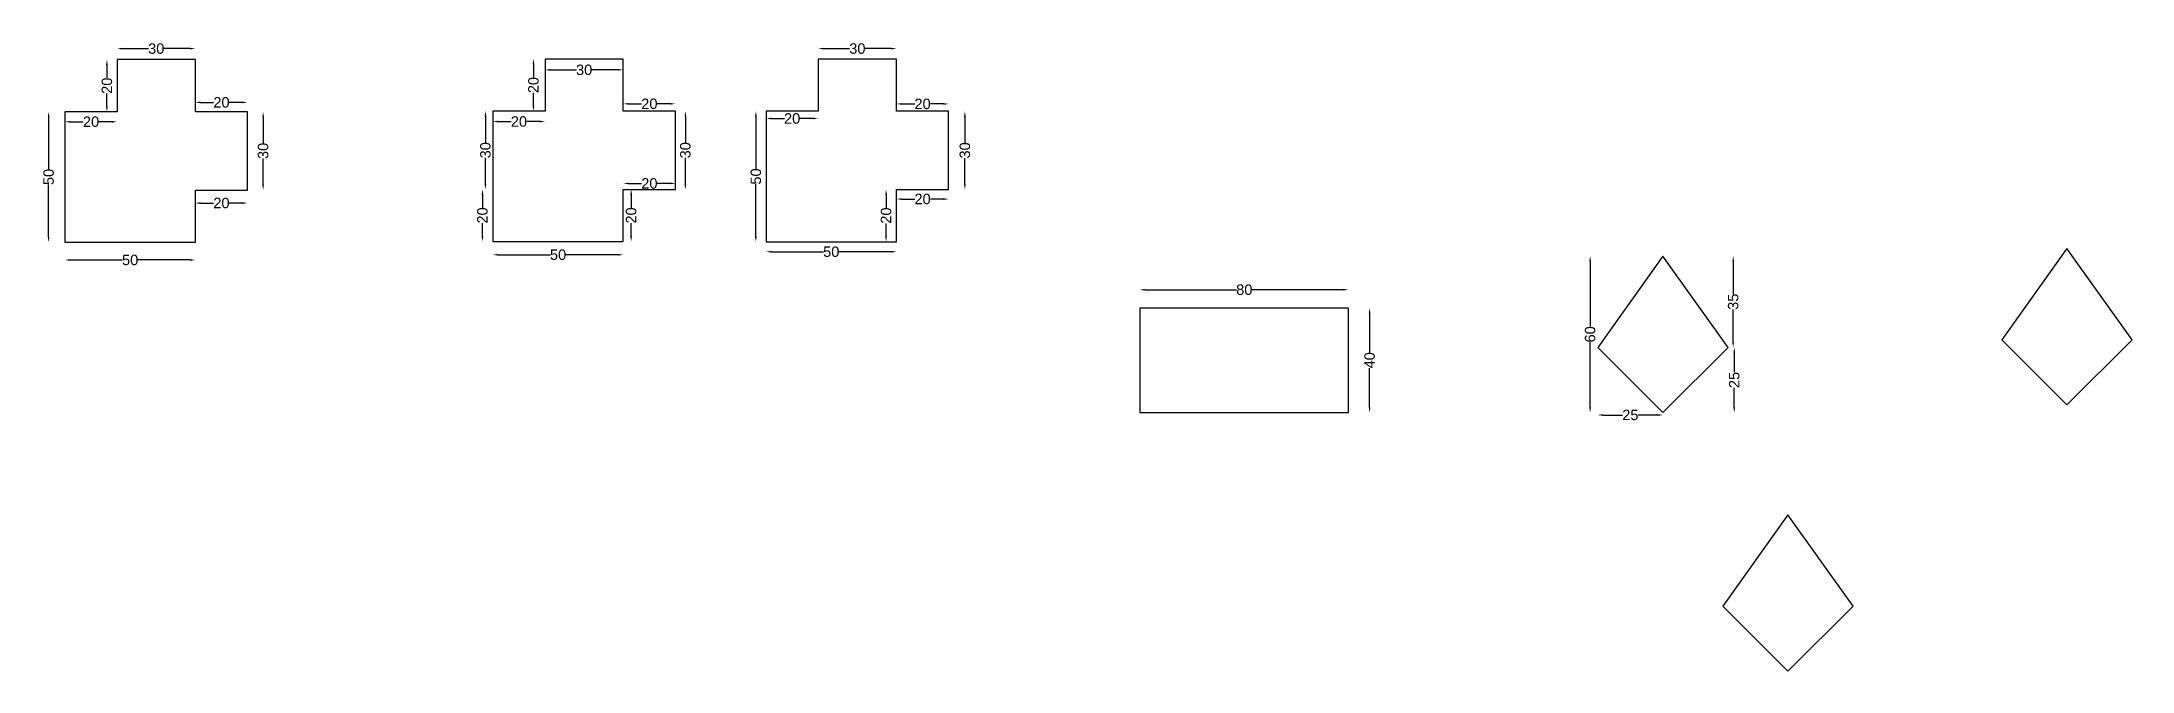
# Model space of a CAD drawing. Header units: inches. Extents: x 110 to 911, y -1 to 241.
import ezdxf

# ---------------------------------------------------------------- set-up
doc = ezdxf.new("R2010")
doc.units = ezdxf.units.IN
doc.header["$MEASUREMENT"] = 0
doc.styles.get("Standard").update_dxf_attribs({"font": 'arial.ttf'})
doc.dimstyles.get("Standard").update_dxf_attribs({"dimtxt": 4, "dimasz": 2, "dimexe": 0.18, "dimexo": 0.0625, "dimgap": 0.09, "dimtad": 0, "dimtoh": 1, "dimdec": 1, "dimdsep": 46, "dimtxsty": 'Standard', "dimcen": 2, "dimse1": 1, "dimse2": 1, "dimadec": 0, "dimazin": 0, "dimtfac": 1, "dimtdec": 1, "dimtofl": 0, "dimtmove": 0, "dimatfit": 3, "dimfxl": 1, "dimtolj": 1, "dimtzin": 0, "dimarcsym": 0})

# ---------------------------------------------------------------- blocks, each defined once
blk = doc.blocks.new('*D1')
at = {"color": 0, "lineweight": -2, "transparency": 16777216}
for p, q in [((758.5, 121.51), (758.5, 114.01)), ((758.5, 100.51), (758.5, 108))]:
    blk.add_line(p, q, dxfattribs=at)
at = {"color": 0, "transparency": 16777216}
for points in [[(758.17, 121.51), (758.83, 121.51), (758.5, 123.51)], [(758.17, 100.51), (758.83, 100.51), (758.5, 98.51)]]:
    blk.add_solid(points, dxfattribs=at)
at = {"layer": 'Defpoints', "color": 0, "transparency": 16777216}
for p in [(756.18, 123.51), (731.18, 98.51), (758.5, 98.51)]:
    blk.add_point(p, dxfattribs=at)
at = {"color": 0, "transparency": 16777216, "insert": (758.5, 111.01), "char_height": 4, "attachment_point": 5, "rotation": 90}
blk.add_mtext('\\A1;25', dxfattribs=at)
blk = doc.blocks.new('*D2')
at = {"color": 0, "lineweight": -2, "transparency": 16777216}
for p, q in [((758.09, 156.51), (758.09, 143.98)), ((758.09, 125.51), (758.09, 138.04))]:
    blk.add_line(p, q, dxfattribs=at)
at = {"color": 0, "transparency": 16777216}
for points in [[(757.76, 156.51), (758.42, 156.51), (758.09, 158.51)], [(757.76, 125.51), (758.42, 125.51), (758.09, 123.51)]]:
    blk.add_solid(points, dxfattribs=at)
at = {"layer": 'Defpoints', "color": 0, "transparency": 16777216}
for p in [(731.18, 158.51), (756.18, 123.51), (758.09, 123.51)]:
    blk.add_point(p, dxfattribs=at)
at = {"color": 0, "transparency": 16777216, "insert": (758.09, 141.01), "char_height": 4, "attachment_point": 5, "rotation": 90}
blk.add_mtext('\\A1;35', dxfattribs=at)
blk = doc.blocks.new('*D3')
at = {"color": 0, "lineweight": -2, "transparency": 16777216}
for p, q in [((708.18, 97.57), (715.67, 97.57)), ((729.18, 97.57), (721.68, 97.57))]:
    blk.add_line(p, q, dxfattribs=at)
at = {"color": 0, "transparency": 16777216}
for points in [[(708.18, 97.9), (708.18, 97.23), (706.18, 97.57)], [(729.18, 97.9), (729.18, 97.23), (731.18, 97.57)]]:
    blk.add_solid(points, dxfattribs=at)
at = {"layer": 'Defpoints', "color": 0, "transparency": 16777216}
for p in [(706.18, 123.51), (706.18, 97.57), (731.18, 98.51)]:
    blk.add_point(p, dxfattribs=at)
at = {"color": 0, "transparency": 16777216, "insert": (718.68, 97.57), "char_height": 4, "attachment_point": 5}
blk.add_mtext('\\A1;25', dxfattribs=at)
blk = doc.blocks.new('*D4')
at = {"color": 0, "lineweight": -2, "transparency": 16777216}
for p, q in [((703.25, 156.51), (703.25, 131.47)), ((703.25, 100.51), (703.25, 125.55))]:
    blk.add_line(p, q, dxfattribs=at)
at = {"color": 0, "transparency": 16777216}
for points in [[(702.92, 156.51), (703.59, 156.51), (703.25, 158.51)], [(702.92, 100.51), (703.59, 100.51), (703.25, 98.51)]]:
    blk.add_solid(points, dxfattribs=at)
at = {"layer": 'Defpoints', "color": 0, "transparency": 16777216}
for p in [(731.18, 158.51), (703.25, 98.51), (731.18, 98.51)]:
    blk.add_point(p, dxfattribs=at)
at = {"color": 0, "transparency": 16777216, "insert": (703.25, 128.51), "char_height": 4, "attachment_point": 5, "rotation": 90}
blk.add_mtext('\\A1;60', dxfattribs=at)
blk = doc.blocks.new('*D5')
at = {"color": 0, "lineweight": -2, "transparency": 16777216}
for p, q in [((618.72, 136.55), (618.72, 121.58)), ((618.72, 100.55), (618.72, 115.52))]:
    blk.add_line(p, q, dxfattribs=at)
at = {"color": 0, "transparency": 16777216}
for points in [[(618.39, 136.55), (619.05, 136.55), (618.72, 138.55)], [(618.39, 100.55), (619.05, 100.55), (618.72, 98.55)]]:
    blk.add_solid(points, dxfattribs=at)
at = {"layer": 'Defpoints', "color": 0, "transparency": 16777216}
for p in [(610.68, 138.55), (618.72, 138.55), (610.68, 98.55)]:
    blk.add_point(p, dxfattribs=at)
at = {"color": 0, "transparency": 16777216, "insert": (618.72, 118.55), "char_height": 4, "attachment_point": 5, "rotation": 90}
blk.add_mtext('\\A1;40', dxfattribs=at)
blk = doc.blocks.new('*D6')
at = {"color": 0, "lineweight": -2, "transparency": 16777216}
for p, q in [((532.68, 145.62), (567.73, 145.62)), ((608.68, 145.62), (573.63, 145.62))]:
    blk.add_line(p, q, dxfattribs=at)
at = {"color": 0, "transparency": 16777216}
for points in [[(532.68, 145.95), (532.68, 145.29), (530.68, 145.62)], [(608.68, 145.95), (608.68, 145.29), (610.68, 145.62)]]:
    blk.add_solid(points, dxfattribs=at)
at = {"layer": 'Defpoints', "color": 0, "transparency": 16777216}
for p in [(530.68, 145.62), (530.68, 138.55), (610.68, 138.55)]:
    blk.add_point(p, dxfattribs=at)
at = {"color": 0, "transparency": 16777216, "insert": (570.68, 145.62), "char_height": 4, "attachment_point": 5}
blk.add_mtext('\\A1;80', dxfattribs=at)
blk = doc.blocks.new('*D7')
at = {"color": 0, "lineweight": -2, "transparency": 16777216}
for p, q in [((284.63, 159.04), (304.68, 159.04)), ((330.63, 159.04), (310.58, 159.04))]:
    blk.add_line(p, q, dxfattribs=at)
at = {"color": 0, "transparency": 16777216}
for points in [[(284.63, 159.38), (284.63, 158.71), (282.63, 159.04)], [(330.63, 159.38), (330.63, 158.71), (332.63, 159.04)]]:
    blk.add_solid(points, dxfattribs=at)
at = {"layer": 'Defpoints', "color": 0, "transparency": 16777216}
for p in [(282.63, 164.12), (332.63, 164.12), (332.63, 159.04)]:
    blk.add_point(p, dxfattribs=at)
at = {"color": 0, "transparency": 16777216, "insert": (307.63, 159.04), "char_height": 4, "attachment_point": 5}
blk.add_mtext('\\A1;50', dxfattribs=at)
blk = doc.blocks.new('*D8')
at = {"color": 0, "lineweight": -2, "transparency": 16777216}
for p, q in [((335.65, 182.12), (335.65, 177.1)), ((335.65, 166.12), (335.65, 171.14))]:
    blk.add_line(p, q, dxfattribs=at)
at = {"color": 0, "transparency": 16777216}
for points in [[(335.32, 182.12), (335.98, 182.12), (335.65, 184.12)], [(335.32, 166.12), (335.98, 166.12), (335.65, 164.12)]]:
    blk.add_solid(points, dxfattribs=at)
at = {"layer": 'Defpoints', "color": 0, "transparency": 16777216}
for p in [(332.63, 184.12), (335.65, 184.12), (332.63, 164.12)]:
    blk.add_point(p, dxfattribs=at)
at = {"color": 0, "transparency": 16777216, "insert": (335.65, 174.12), "char_height": 4, "attachment_point": 5, "rotation": 90}
blk.add_mtext('\\A1;20', dxfattribs=at)
blk = doc.blocks.new('*D9')
at = {"color": 0, "lineweight": -2, "transparency": 16777216}
for p, q in [((334.63, 186.39), (339.64, 186.39)), ((350.63, 186.39), (345.61, 186.39))]:
    blk.add_line(p, q, dxfattribs=at)
at = {"color": 0, "transparency": 16777216}
for points in [[(334.63, 186.73), (334.63, 186.06), (332.63, 186.39)], [(350.63, 186.73), (350.63, 186.06), (352.63, 186.39)]]:
    blk.add_solid(points, dxfattribs=at)
at = {"layer": 'Defpoints', "color": 0, "transparency": 16777216}
for p in [(332.63, 186.39), (332.63, 184.12), (352.63, 184.12)]:
    blk.add_point(p, dxfattribs=at)
at = {"color": 0, "transparency": 16777216, "insert": (342.63, 186.39), "char_height": 4, "attachment_point": 5}
blk.add_mtext('\\A1;20', dxfattribs=at)
blk = doc.blocks.new('*D10')
at = {"color": 0, "lineweight": -2, "transparency": 16777216}
for p, q in [((356.43, 212.12), (356.43, 202.06)), ((356.43, 186.12), (356.43, 196.17))]:
    blk.add_line(p, q, dxfattribs=at)
at = {"color": 0, "transparency": 16777216}
for points in [[(356.1, 212.12), (356.76, 212.12), (356.43, 214.12)], [(356.1, 186.12), (356.76, 186.12), (356.43, 184.12)]]:
    blk.add_solid(points, dxfattribs=at)
at = {"layer": 'Defpoints', "color": 0, "transparency": 16777216}
for p in [(352.63, 214.12), (352.63, 184.12), (356.43, 184.12)]:
    blk.add_point(p, dxfattribs=at)
at = {"color": 0, "transparency": 16777216, "insert": (356.43, 199.12), "char_height": 4, "attachment_point": 5, "rotation": 90}
blk.add_mtext('\\A1;30', dxfattribs=at)
blk = doc.blocks.new('*D11')
at = {"color": 0, "lineweight": -2, "transparency": 16777216}
for p, q in [((334.63, 216.93), (339.64, 216.93)), ((350.63, 216.93), (345.61, 216.93))]:
    blk.add_line(p, q, dxfattribs=at)
at = {"color": 0, "transparency": 16777216}
for points in [[(334.63, 217.27), (334.63, 216.6), (332.63, 216.93)], [(350.63, 217.27), (350.63, 216.6), (352.63, 216.93)]]:
    blk.add_solid(points, dxfattribs=at)
at = {"layer": 'Defpoints', "color": 0, "transparency": 16777216}
for p in [(332.63, 216.93), (332.63, 214.12), (352.63, 214.12)]:
    blk.add_point(p, dxfattribs=at)
at = {"color": 0, "transparency": 16777216, "insert": (342.63, 216.93), "char_height": 4, "attachment_point": 5}
blk.add_mtext('\\A1;20', dxfattribs=at)
blk = doc.blocks.new('*D12')
at = {"color": 0, "lineweight": -2, "transparency": 16777216}
for p, q in [((304.63, 229.96), (314.68, 229.96)), ((330.63, 229.96), (320.57, 229.96))]:
    blk.add_line(p, q, dxfattribs=at)
at = {"color": 0, "transparency": 16777216}
for points in [[(304.63, 230.3), (304.63, 229.63), (302.63, 229.96)], [(330.63, 230.3), (330.63, 229.63), (332.63, 229.96)]]:
    blk.add_solid(points, dxfattribs=at)
at = {"layer": 'Defpoints', "color": 0, "transparency": 16777216}
for p in [(302.63, 234.12), (332.63, 234.12), (302.63, 229.96)]:
    blk.add_point(p, dxfattribs=at)
at = {"color": 0, "transparency": 16777216, "insert": (317.63, 229.96), "char_height": 4, "attachment_point": 5}
blk.add_mtext('\\A1;30', dxfattribs=at)
blk = doc.blocks.new('*D13')
at = {"color": 0, "lineweight": -2, "transparency": 16777216}
for p, q in [((298.2, 232.12), (298.2, 227.1)), ((298.2, 216.12), (298.2, 221.14))]:
    blk.add_line(p, q, dxfattribs=at)
at = {"color": 0, "transparency": 16777216}
for points in [[(297.87, 232.12), (298.53, 232.12), (298.2, 234.12)], [(297.87, 216.12), (298.53, 216.12), (298.2, 214.12)]]:
    blk.add_solid(points, dxfattribs=at)
at = {"layer": 'Defpoints', "color": 0, "transparency": 16777216}
for p in [(302.63, 234.12), (298.2, 214.12), (302.63, 214.12)]:
    blk.add_point(p, dxfattribs=at)
at = {"color": 0, "transparency": 16777216, "insert": (298.2, 224.12), "char_height": 4, "attachment_point": 5, "rotation": 90}
blk.add_mtext('\\A1;20', dxfattribs=at)
blk = doc.blocks.new('*D14')
at = {"color": 0, "lineweight": -2, "transparency": 16777216}
for p, q in [((284.63, 210.14), (289.64, 210.14)), ((300.63, 210.14), (295.61, 210.14))]:
    blk.add_line(p, q, dxfattribs=at)
at = {"color": 0, "transparency": 16777216}
for points in [[(284.63, 210.48), (284.63, 209.81), (282.63, 210.14)], [(300.63, 210.48), (300.63, 209.81), (302.63, 210.14)]]:
    blk.add_solid(points, dxfattribs=at)
at = {"layer": 'Defpoints', "color": 0, "transparency": 16777216}
for p in [(282.63, 214.12), (282.63, 210.14), (302.63, 214.12)]:
    blk.add_point(p, dxfattribs=at)
at = {"color": 0, "transparency": 16777216, "insert": (292.63, 210.14), "char_height": 4, "attachment_point": 5}
blk.add_mtext('\\A1;20', dxfattribs=at)
blk = doc.blocks.new('*D15')
at = {"color": 0, "lineweight": -2, "transparency": 16777216}
for p, q in [((279.8, 212.12), (279.8, 202.06)), ((279.8, 186.12), (279.8, 196.17))]:
    blk.add_line(p, q, dxfattribs=at)
at = {"color": 0, "transparency": 16777216}
for points in [[(279.47, 212.12), (280.13, 212.12), (279.8, 214.12)], [(279.47, 186.12), (280.13, 186.12), (279.8, 184.12)]]:
    blk.add_solid(points, dxfattribs=at)
at = {"layer": 'Defpoints', "color": 0, "transparency": 16777216}
for p in [(282.63, 214.12), (279.8, 184.12), (282.63, 184.12)]:
    blk.add_point(p, dxfattribs=at)
at = {"color": 0, "transparency": 16777216, "insert": (279.8, 199.12), "char_height": 4, "attachment_point": 5, "rotation": 90}
blk.add_mtext('\\A1;30', dxfattribs=at)
blk = doc.blocks.new('*D16')
at = {"color": 0, "lineweight": -2, "transparency": 16777216}
for p, q in [((278.64, 182.12), (278.64, 177.1)), ((278.64, 166.12), (278.64, 171.14))]:
    blk.add_line(p, q, dxfattribs=at)
at = {"color": 0, "transparency": 16777216}
for points in [[(278.31, 182.12), (278.98, 182.12), (278.64, 184.12)], [(278.31, 166.12), (278.98, 166.12), (278.64, 164.12)]]:
    blk.add_solid(points, dxfattribs=at)
at = {"layer": 'Defpoints', "color": 0, "transparency": 16777216}
for p in [(282.63, 184.12), (278.64, 164.12), (282.63, 164.12)]:
    blk.add_point(p, dxfattribs=at)
at = {"color": 0, "transparency": 16777216, "insert": (278.64, 174.12), "char_height": 4, "attachment_point": 5, "rotation": 90}
blk.add_mtext('\\A1;20', dxfattribs=at)
blk = doc.blocks.new('*D17')
at = {"color": 0, "lineweight": -2, "transparency": 16777216}
for p, q in [((383.46, 212.06), (383.46, 192)), ((383.46, 166.06), (383.46, 186.11))]:
    blk.add_line(p, q, dxfattribs=at)
at = {"color": 0, "transparency": 16777216}
for points in [[(383.12, 212.06), (383.79, 212.06), (383.46, 214.06)], [(383.12, 166.06), (383.79, 166.06), (383.46, 164.06)]]:
    blk.add_solid(points, dxfattribs=at)
at = {"layer": 'Defpoints', "color": 0, "transparency": 16777216}
for p in [(387.36, 214.06), (383.46, 164.06), (387.36, 164.06)]:
    blk.add_point(p, dxfattribs=at)
at = {"color": 0, "transparency": 16777216, "insert": (383.46, 189.06), "char_height": 4, "attachment_point": 5, "rotation": 90}
blk.add_mtext('\\A1;50', dxfattribs=at)
blk = doc.blocks.new('*D18')
at = {"color": 0, "lineweight": -2, "transparency": 16777216}
for p, q in [((170.6, 178.88), (175.61, 178.88)), ((186.6, 178.88), (181.58, 178.88))]:
    blk.add_line(p, q, dxfattribs=at)
at = {"color": 0, "transparency": 16777216}
for points in [[(170.6, 179.21), (170.6, 178.54), (168.6, 178.88)], [(186.6, 179.21), (186.6, 178.54), (188.6, 178.88)]]:
    blk.add_solid(points, dxfattribs=at)
at = {"layer": 'Defpoints', "color": 0, "transparency": 16777216}
for p in [(168.6, 183.88), (168.6, 178.88), (188.6, 183.88)]:
    blk.add_point(p, dxfattribs=at)
at = {"color": 0, "transparency": 16777216, "insert": (178.6, 178.88), "char_height": 4, "attachment_point": 5}
blk.add_mtext('\\A1;20', dxfattribs=at)
blk = doc.blocks.new('*D19')
at = {"color": 0, "lineweight": -2, "transparency": 16777216}
for p, q in [((194.56, 211.88), (194.56, 201.83)), ((194.56, 185.88), (194.56, 195.94))]:
    blk.add_line(p, q, dxfattribs=at)
at = {"color": 0, "transparency": 16777216}
for points in [[(194.23, 211.88), (194.89, 211.88), (194.56, 213.88)], [(194.23, 185.88), (194.89, 185.88), (194.56, 183.88)]]:
    blk.add_solid(points, dxfattribs=at)
at = {"layer": 'Defpoints', "color": 0, "transparency": 16777216}
for p in [(188.6, 213.88), (194.56, 213.88), (188.6, 183.88)]:
    blk.add_point(p, dxfattribs=at)
at = {"color": 0, "transparency": 16777216, "insert": (194.56, 198.88), "char_height": 4, "attachment_point": 5, "rotation": 90}
blk.add_mtext('\\A1;30', dxfattribs=at)
blk = doc.blocks.new('*D20')
at = {"color": 0, "lineweight": -2, "transparency": 16777216}
for p, q in [((170.6, 217.48), (175.61, 217.48)), ((186.6, 217.48), (181.58, 217.48))]:
    blk.add_line(p, q, dxfattribs=at)
at = {"color": 0, "transparency": 16777216}
for points in [[(170.6, 217.82), (170.6, 217.15), (168.6, 217.48)], [(186.6, 217.82), (186.6, 217.15), (188.6, 217.48)]]:
    blk.add_solid(points, dxfattribs=at)
at = {"layer": 'Defpoints', "color": 0, "transparency": 16777216}
for p in [(168.6, 217.48), (168.6, 213.88), (188.6, 213.88)]:
    blk.add_point(p, dxfattribs=at)
at = {"color": 0, "transparency": 16777216, "insert": (178.6, 217.48), "char_height": 4, "attachment_point": 5}
blk.add_mtext('\\A1;20', dxfattribs=at)
blk = doc.blocks.new('*D21')
at = {"color": 0, "lineweight": -2, "transparency": 16777216}
for p, q in [((140.6, 238.11), (150.65, 238.11)), ((166.6, 238.11), (156.54, 238.11))]:
    blk.add_line(p, q, dxfattribs=at)
at = {"color": 0, "transparency": 16777216}
for points in [[(140.6, 238.44), (140.6, 237.78), (138.6, 238.11)], [(166.6, 238.44), (166.6, 237.78), (168.6, 238.11)]]:
    blk.add_solid(points, dxfattribs=at)
at = {"layer": 'Defpoints', "color": 0, "transparency": 16777216}
for p in [(138.6, 238.11), (138.6, 233.88), (168.6, 233.88)]:
    blk.add_point(p, dxfattribs=at)
at = {"color": 0, "transparency": 16777216, "insert": (153.6, 238.11), "char_height": 4, "attachment_point": 5}
blk.add_mtext('\\A1;30', dxfattribs=at)
blk = doc.blocks.new('*D22')
at = {"color": 0, "lineweight": -2, "transparency": 16777216}
for p, q in [((134.69, 231.88), (134.69, 226.87)), ((134.69, 215.88), (134.69, 220.9))]:
    blk.add_line(p, q, dxfattribs=at)
at = {"color": 0, "transparency": 16777216}
for points in [[(134.35, 231.88), (135.02, 231.88), (134.69, 233.88)], [(134.35, 215.88), (135.02, 215.88), (134.69, 213.88)]]:
    blk.add_solid(points, dxfattribs=at)
at = {"layer": 'Defpoints', "color": 0, "transparency": 16777216}
for p in [(138.6, 233.88), (134.69, 213.88), (138.6, 213.88)]:
    blk.add_point(p, dxfattribs=at)
at = {"color": 0, "transparency": 16777216, "insert": (134.69, 223.88), "char_height": 4, "attachment_point": 5, "rotation": 90}
blk.add_mtext('\\A1;20', dxfattribs=at)
blk = doc.blocks.new('*D23')
at = {"color": 0, "lineweight": -2, "transparency": 16777216}
for p, q in [((120.6, 210.05), (125.61, 210.05)), ((136.6, 210.05), (131.58, 210.05))]:
    blk.add_line(p, q, dxfattribs=at)
at = {"color": 0, "transparency": 16777216}
for points in [[(120.6, 210.38), (120.6, 209.71), (118.6, 210.05)], [(136.6, 210.38), (136.6, 209.71), (138.6, 210.05)]]:
    blk.add_solid(points, dxfattribs=at)
at = {"layer": 'Defpoints', "color": 0, "transparency": 16777216}
for p in [(118.6, 213.88), (118.6, 210.05), (138.6, 213.88)]:
    blk.add_point(p, dxfattribs=at)
at = {"color": 0, "transparency": 16777216, "insert": (128.6, 210.05), "char_height": 4, "attachment_point": 5}
blk.add_mtext('\\A1;20', dxfattribs=at)
blk = doc.blocks.new('*D24')
at = {"color": 0, "lineweight": -2, "transparency": 16777216}
for p, q in [((112.36, 211.88), (112.36, 191.83)), ((112.36, 165.88), (112.36, 185.94))]:
    blk.add_line(p, q, dxfattribs=at)
at = {"color": 0, "transparency": 16777216}
for points in [[(112.03, 211.88), (112.69, 211.88), (112.36, 213.88)], [(112.03, 165.88), (112.69, 165.88), (112.36, 163.88)]]:
    blk.add_solid(points, dxfattribs=at)
at = {"layer": 'Defpoints', "color": 0, "transparency": 16777216}
for p in [(118.6, 213.88), (112.36, 163.88), (118.6, 163.88)]:
    blk.add_point(p, dxfattribs=at)
at = {"color": 0, "transparency": 16777216, "insert": (112.36, 188.88), "char_height": 4, "attachment_point": 5, "rotation": 90}
blk.add_mtext('\\A1;50', dxfattribs=at)
blk = doc.blocks.new('*D25')
at = {"color": 0, "lineweight": -2, "transparency": 16777216}
for p, q in [((120.6, 157.03), (140.65, 157.03)), ((166.6, 157.03), (146.54, 157.03))]:
    blk.add_line(p, q, dxfattribs=at)
at = {"color": 0, "transparency": 16777216}
for points in [[(120.6, 157.37), (120.6, 156.7), (118.6, 157.03)], [(166.6, 157.37), (166.6, 156.7), (168.6, 157.03)]]:
    blk.add_solid(points, dxfattribs=at)
at = {"layer": 'Defpoints', "color": 0, "transparency": 16777216}
for p in [(118.6, 163.88), (168.6, 163.88), (118.6, 157.03)]:
    blk.add_point(p, dxfattribs=at)
at = {"color": 0, "transparency": 16777216, "insert": (143.6, 157.03), "char_height": 4, "attachment_point": 5}
blk.add_mtext('\\A1;50', dxfattribs=at)
blk = doc.blocks.new('*D26')
at = {"color": 0, "lineweight": -2, "transparency": 16777216}
for p, q in [((409.36, 238.11), (419.41, 238.11)), ((435.36, 238.11), (425.31, 238.11))]:
    blk.add_line(p, q, dxfattribs=at)
at = {"color": 0, "transparency": 16777216}
for points in [[(409.36, 238.44), (409.36, 237.78), (407.36, 238.11)], [(435.36, 238.44), (435.36, 237.78), (437.36, 238.11)]]:
    blk.add_solid(points, dxfattribs=at)
at = {"layer": 'Defpoints', "color": 0, "transparency": 16777216}
for p in [(407.36, 234.06), (437.36, 238.11), (437.36, 234.06)]:
    blk.add_point(p, dxfattribs=at)
at = {"color": 0, "transparency": 16777216, "insert": (422.36, 238.11), "char_height": 4, "attachment_point": 5}
blk.add_mtext('\\A1;30', dxfattribs=at)
blk = doc.blocks.new('*D27')
at = {"color": 0, "lineweight": -2, "transparency": 16777216}
for p, q in [((463.58, 212.06), (463.58, 202)), ((463.58, 186.06), (463.58, 196.11))]:
    blk.add_line(p, q, dxfattribs=at)
at = {"color": 0, "transparency": 16777216}
for points in [[(463.25, 212.06), (463.91, 212.06), (463.58, 214.06)], [(463.25, 186.06), (463.91, 186.06), (463.58, 184.06)]]:
    blk.add_solid(points, dxfattribs=at)
at = {"layer": 'Defpoints', "color": 0, "transparency": 16777216}
for p in [(457.36, 214.06), (457.36, 184.06), (463.58, 184.06)]:
    blk.add_point(p, dxfattribs=at)
at = {"color": 0, "transparency": 16777216, "insert": (463.58, 199.06), "char_height": 4, "attachment_point": 5, "rotation": 90}
blk.add_mtext('\\A1;30', dxfattribs=at)
blk = doc.blocks.new('*D28')
at = {"color": 0, "lineweight": -2, "transparency": 16777216}
for p, q in [((439.36, 180.41), (444.38, 180.41)), ((455.36, 180.41), (450.34, 180.41))]:
    blk.add_line(p, q, dxfattribs=at)
at = {"color": 0, "transparency": 16777216}
for points in [[(439.36, 180.75), (439.36, 180.08), (437.36, 180.41)], [(455.36, 180.75), (455.36, 180.08), (457.36, 180.41)]]:
    blk.add_solid(points, dxfattribs=at)
at = {"layer": 'Defpoints', "color": 0, "transparency": 16777216}
for p in [(437.36, 184.06), (437.36, 180.41), (457.36, 184.06)]:
    blk.add_point(p, dxfattribs=at)
at = {"color": 0, "transparency": 16777216, "insert": (447.36, 180.41), "char_height": 4, "attachment_point": 5}
blk.add_mtext('\\A1;20', dxfattribs=at)
blk = doc.blocks.new('*D29')
at = {"color": 0, "lineweight": -2, "transparency": 16777216}
for p, q in [((433.37, 182.06), (433.37, 177.04)), ((433.37, 166.06), (433.37, 171.07))]:
    blk.add_line(p, q, dxfattribs=at)
at = {"color": 0, "transparency": 16777216}
for points in [[(433.03, 182.06), (433.7, 182.06), (433.37, 184.06)], [(433.03, 166.06), (433.7, 166.06), (433.37, 164.06)]]:
    blk.add_solid(points, dxfattribs=at)
at = {"layer": 'Defpoints', "color": 0, "transparency": 16777216}
for p in [(433.37, 184.06), (437.36, 184.06), (437.36, 164.06)]:
    blk.add_point(p, dxfattribs=at)
at = {"color": 0, "transparency": 16777216, "insert": (433.37, 174.06), "char_height": 4, "attachment_point": 5, "rotation": 90}
blk.add_mtext('\\A1;20', dxfattribs=at)
blk = doc.blocks.new('*D30')
at = {"color": 0, "lineweight": -2, "transparency": 16777216}
for p, q in [((389.36, 160.19), (409.41, 160.19)), ((435.36, 160.19), (415.31, 160.19))]:
    blk.add_line(p, q, dxfattribs=at)
at = {"color": 0, "transparency": 16777216}
for points in [[(389.36, 160.53), (389.36, 159.86), (387.36, 160.19)], [(435.36, 160.53), (435.36, 159.86), (437.36, 160.19)]]:
    blk.add_solid(points, dxfattribs=at)
at = {"layer": 'Defpoints', "color": 0, "transparency": 16777216}
for p in [(387.36, 164.06), (437.36, 164.06), (387.36, 160.19)]:
    blk.add_point(p, dxfattribs=at)
at = {"color": 0, "transparency": 16777216, "insert": (412.36, 160.19), "char_height": 4, "attachment_point": 5}
blk.add_mtext('\\A1;50', dxfattribs=at)
blk = doc.blocks.new('*D31')
at = {"color": 0, "lineweight": -2, "transparency": 16777216}
for p, q in [((389.36, 211.31), (394.38, 211.31)), ((405.36, 211.31), (400.34, 211.31))]:
    blk.add_line(p, q, dxfattribs=at)
at = {"color": 0, "transparency": 16777216}
for points in [[(389.36, 211.65), (389.36, 210.98), (387.36, 211.31)], [(405.36, 211.65), (405.36, 210.98), (407.36, 211.31)]]:
    blk.add_solid(points, dxfattribs=at)
at = {"layer": 'Defpoints', "color": 0, "transparency": 16777216}
for p in [(387.36, 214.06), (387.36, 211.31), (407.36, 214.06)]:
    blk.add_point(p, dxfattribs=at)
at = {"color": 0, "transparency": 16777216, "insert": (397.36, 211.31), "char_height": 4, "attachment_point": 5}
blk.add_mtext('\\A1;20', dxfattribs=at)
blk = doc.blocks.new('*D32')
at = {"color": 0, "lineweight": -2, "transparency": 16777216}
for p, q in [((439.36, 216.89), (444.38, 216.89)), ((455.36, 216.89), (450.34, 216.89))]:
    blk.add_line(p, q, dxfattribs=at)
at = {"color": 0, "transparency": 16777216}
for points in [[(439.36, 217.22), (439.36, 216.56), (437.36, 216.89)], [(455.36, 217.22), (455.36, 216.56), (457.36, 216.89)]]:
    blk.add_solid(points, dxfattribs=at)
at = {"layer": 'Defpoints', "color": 0, "transparency": 16777216}
for p in [(457.36, 216.89), (437.36, 214.06), (457.36, 214.06)]:
    blk.add_point(p, dxfattribs=at)
at = {"color": 0, "transparency": 16777216, "insert": (447.36, 216.89), "char_height": 4, "attachment_point": 5}
blk.add_mtext('\\A1;20', dxfattribs=at)

msp = doc.modelspace()

# ---------------------------------------------------------------- linework, layer by layer
for p, q in [((168.6, 233.88), (138.6, 233.88)), ((138.6, 233.88), (138.6, 213.88)), ((168.6, 213.88), (168.6, 233.88)), ((332.63, 234.12), (302.63, 234.12)), ((302.63, 234.12), (302.63, 214.12)), ((332.63, 214.12), (332.63, 234.12)), ((437.36, 234.06), (407.36, 234.06)), ((407.36, 234.06), (407.36, 214.06)), ((437.36, 214.06), (437.36, 234.06)), ((138.6, 213.88), (118.6, 213.88)), ((118.6, 213.88), (118.6, 163.88)), ((188.6, 213.88), (168.6, 213.88)), ((188.6, 183.88), (188.6, 213.88)), ((302.63, 214.12), (282.63, 214.12)), ((282.63, 214.12), (282.63, 184.12)), ((352.63, 214.12), (332.63, 214.12)), ((352.63, 184.12), (352.63, 214.12)), ((407.36, 214.06), (387.36, 214.06)), ((387.36, 214.06), (387.36, 164.06)), ((457.36, 214.06), (437.36, 214.06)), ((457.36, 184.06), (457.36, 214.06)), ((168.6, 163.88), (168.6, 183.88)), ((168.6, 183.88), (188.6, 183.88)), ((282.63, 184.12), (282.63, 164.12)), ((332.63, 164.12), (332.63, 184.12)), ((332.63, 184.12), (352.63, 184.12)), ((437.36, 164.06), (437.36, 184.06)), ((437.36, 184.06), (457.36, 184.06)), ((118.6, 163.88), (168.6, 163.88)), ((282.63, 164.12), (332.63, 164.12)), ((387.36, 164.06), (437.36, 164.06)), ((886.05, 161.46), (861.05, 126.46)), ((911.05, 126.46), (886.05, 161.46)), ((731.18, 158.51), (706.18, 123.51)), ((756.18, 123.51), (731.18, 158.51)), ((610.68, 138.55), (530.68, 138.55)), ((530.68, 138.55), (530.68, 98.55)), ((610.68, 98.55), (610.68, 138.55)), ((706.18, 123.51), (731.18, 98.51)), ((731.18, 98.51), (756.18, 123.51)), ((861.05, 126.46), (886.05, 101.46)), ((886.05, 101.46), (911.05, 126.46)), ((530.68, 98.55), (610.68, 98.55)), ((779.08, 59.29), (754.08, 24.29)), ((804.08, 24.29), (779.08, 59.29)), ((754.08, 24.29), (779.08, -0.71)), ((779.08, -0.71), (804.08, 24.29))]:
    msp.add_line(p, q)

# ---------------------------------------------------------------- dimensions: what is measured, and where the dimension line sits
for base, p1, p2, picture, middle in [((138.6, 238.11), (168.6, 233.88), (138.6, 233.88), '*D21', (153.6, 238.11)), ((437.36, 238.11), (407.36, 234.06), (437.36, 234.06), '*D26', (422.36, 238.11)), ((302.63, 229.96), (332.63, 234.12), (302.63, 234.12), '*D12', (317.63, 229.96)), ((168.6, 217.48), (188.6, 213.88), (168.6, 213.88), '*D20', (178.6, 217.48)), ((332.63, 216.93), (352.63, 214.12), (332.63, 214.12), '*D11', (342.63, 216.93)), ((457.36, 216.89), (437.36, 214.06), (457.36, 214.06), '*D32', (447.36, 216.89)), ((118.6, 210.05), (138.6, 213.88), (118.6, 213.88), '*D23', (128.6, 210.05)), ((282.63, 210.14), (302.63, 214.12), (282.63, 214.12), '*D14', (292.63, 210.14)), ((387.36, 211.31), (407.36, 214.06), (387.36, 214.06), '*D31', (397.36, 211.31)), ((332.63, 186.39), (352.63, 184.12), (332.63, 184.12), '*D9', (342.63, 186.39)), ((168.6, 178.88), (188.6, 183.88), (168.6, 183.88), '*D18', (178.6, 178.88)), ((437.36, 180.41), (457.36, 184.06), (437.36, 184.06), '*D28', (447.36, 180.41)), ((118.6, 157.03), (168.6, 163.88), (118.6, 163.88), '*D25', (143.6, 157.03)), ((332.63, 159.04), (282.63, 164.12), (332.63, 164.12), '*D7', (307.63, 159.04)), ((387.36, 160.19), (437.36, 164.06), (387.36, 164.06), '*D30', (412.36, 160.19)), ((530.68, 145.62), (610.68, 138.55), (530.68, 138.55), '*D6', (570.68, 145.62)), ((706.18, 97.57), (731.18, 98.51), (706.18, 123.51), '*D3', (718.68, 97.57))]:
    dim = msp.add_linear_dim(base=base, p1=p1, p2=p2, dimstyle='Standard')
    dim.commit()
    dim.dimension.update_dxf_attribs({"geometry": picture, "text_midpoint": middle})
for base, p1, p2, picture, middle in [((134.69, 213.88), (138.6, 233.88), (138.6, 213.88), '*D22', (134.69, 223.88)), ((298.2, 214.12), (302.63, 234.12), (302.63, 214.12), '*D13', (298.2, 224.12)), ((112.36, 163.88), (118.6, 213.88), (118.6, 163.88), '*D24', (112.36, 188.88)), ((194.56, 213.88), (188.6, 183.88), (188.6, 213.88), '*D19', (194.56, 198.88)), ((279.8, 184.12), (282.63, 214.12), (282.63, 184.12), '*D15', (279.8, 199.12)), ((356.43, 184.12), (352.63, 214.12), (352.63, 184.12), '*D10', (356.43, 199.12)), ((383.46, 164.06), (387.36, 214.06), (387.36, 164.06), '*D17', (383.46, 189.06)), ((463.58, 184.06), (457.36, 214.06), (457.36, 184.06), '*D27', (463.58, 199.06)), ((278.64, 164.12), (282.63, 184.12), (282.63, 164.12), '*D16', (278.64, 174.12)), ((335.65, 184.12), (332.63, 164.12), (332.63, 184.12), '*D8', (335.65, 174.12)), ((433.37, 184.06), (437.36, 164.06), (437.36, 184.06), '*D29', (433.37, 174.06)), ((703.25, 98.51), (731.18, 158.51), (731.18, 98.51), '*D4', (703.25, 128.51)), ((758.09, 123.51), (731.18, 158.51), (756.18, 123.51), '*D2', (758.09, 141.01)), ((618.72, 138.55), (610.68, 98.55), (610.68, 138.55), '*D5', (618.72, 118.55)), ((758.5, 98.51), (756.18, 123.51), (731.18, 98.51), '*D1', (758.5, 111.01))]:
    dim = msp.add_linear_dim(base=base, p1=p1, p2=p2, angle=90, dimstyle='Standard')
    dim.commit()
    dim.dimension.update_dxf_attribs({"geometry": picture, "text_midpoint": middle})

doc.saveas('drawing.dxf')
